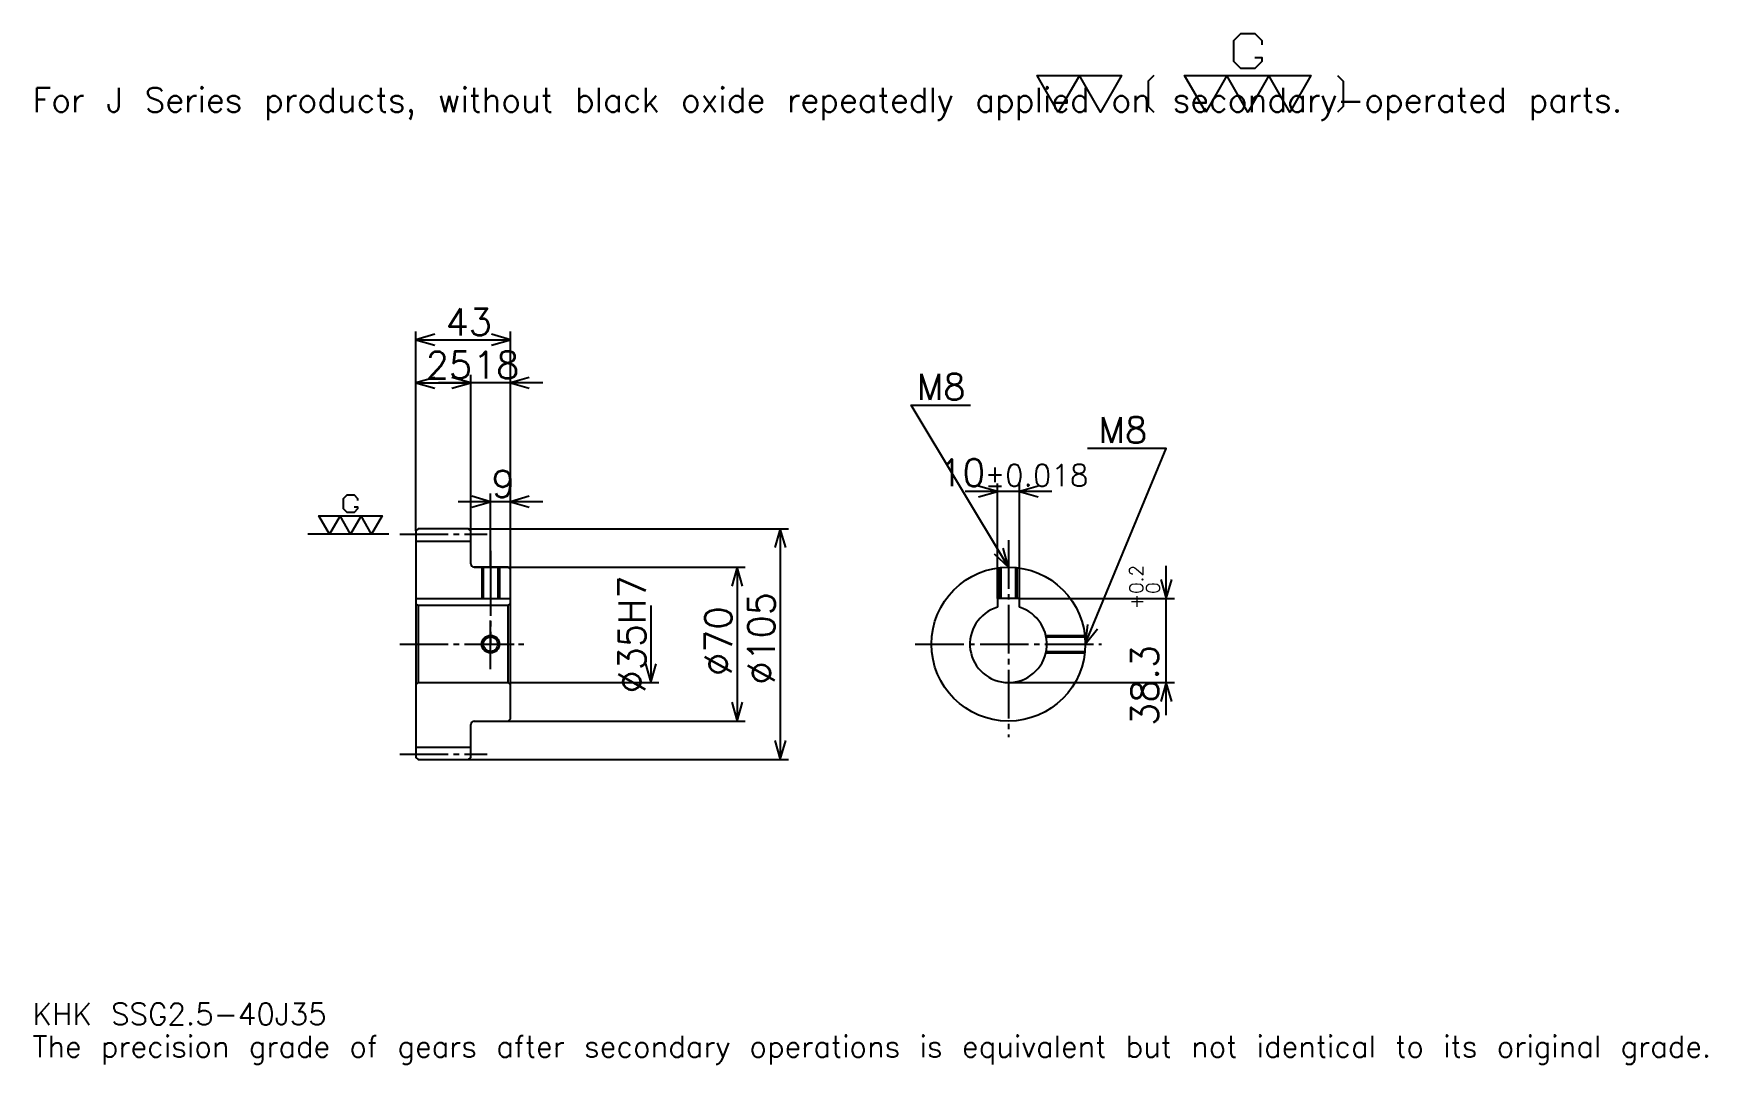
# Model space of a CAD drawing. Extents: x 25 to 787, y 9 to 478.
import ezdxf

# ---------------------------------------------------------------- set-up
doc = ezdxf.new("R2010")
doc.units = 0
doc.linetypes.add('DASHDOT', pattern=[29.478262, 22.108696, -2.456522, 2.456522, -2.456522])
doc.layers.get('0').update_dxf_attribs({"linetype": 'CONTINUOUS'})
doc.layers.add('DASHDOT', color=6, linetype='DASHDOT')
doc.styles.add('KANJI', font='TXT', dxfattribs={"bigfont": 'BIGFONT'})

msp = doc.modelspace()

# ---------------------------------------------------------------- linework, layer by layer
at = {"color": 5}
for p, q in [((198.978271, 252.706512), (198.978271, 342.369568)), ((198.978271, 338.684784), (241.978271, 338.684784)), ((241.978271, 252.706512), (241.978271, 342.369568)), ((223.978271, 252.706512), (223.978271, 322.717377)), ((198.978271, 319.032593), (223.978271, 319.032593)), ((256.717407, 319.032593), (209.239136, 319.032593)), ((232.978271, 252.706512), (232.978271, 268.673889)), ((488.326111, 269.597809), (448.847839, 269.597809)), ((463.586975, 221.006516), (463.586975, 273.282593)), ((473.586975, 221.006516), (473.586975, 273.282593)), ((256.717407, 264.989136), (218.239136, 264.989136)), ((198.978271, 251.706512), (198.978271, 252.706512)), ((222.978271, 252.706512), (241.978271, 252.706512)), ((223.978271, 251.706512), (223.978271, 252.706512)), ((232.978271, 235.206512), (232.978271, 252.706512)), ((232.978271, 235.206512), (232.978271, 252.706512)), ((241.978271, 252.706512), (368.489136, 252.706512)), ((241.978271, 234.206512), (241.978271, 252.706512)), ((364.804352, 252.706512), (364.804352, 147.706512)), ((225.478271, 235.206512), (241.978271, 235.206512)), ((241.978271, 235.206512), (348.836975, 235.206512)), ((345.152191, 235.206512), (345.152191, 165.206512)), ((540.434814, 167.967377), (540.434814, 235.745636)), ((473.586975, 221.006516), (544.119629, 221.006516)), ((305.847839, 217.706512), (305.847839, 182.706512)), ((241.978271, 182.706512), (309.532623, 182.706512)), ((468.586975, 182.706512), (544.119629, 182.706512)), ((225.478271, 165.206512), (241.978271, 165.206512)), ((241.978271, 165.206512), (348.836975, 165.206512)), ((222.978271, 147.706512), (241.978271, 147.706512)), ((241.978271, 147.706512), (368.489136, 147.706512))]:
    msp.add_line(p, q, dxfattribs=at)
at = {"color": 7}
msp.add_line((186.695663, 250.206512), (149.847839, 250.206512), dxfattribs=at)
at = {"color": 4}
for p, q in [((198.978271, 247.081512), (223.978271, 247.081512)), ((198.978271, 221.006516), (241.978271, 221.006516)), ((199.978271, 217.706512), (199.978271, 182.706512)), ((240.978271, 217.706512), (241.978271, 218.706512)), ((240.978271, 182.706512), (241.978271, 181.706512)), ((198.978271, 153.331512), (223.978271, 153.331512))]:
    msp.add_line(p, q, dxfattribs=at)
at = {"color": 7}
for points in [[(580.721741, 467.083038), (583.915222, 467.083038), (583.915222, 465.166962), (580.721741, 461.97348), (574.334778, 461.97348), (571.141296, 465.166962), (571.141296, 474.747406), (574.334778, 477.940887), (580.721741, 477.940887), (583.915222, 474.747406), (583.915222, 472.831299)], [(491.304352, 442.17392), (481.723907, 458.779999), (520.045654, 458.779999), (510.46521, 442.17392), (500.884796, 458.779999), (491.304352, 442.17392)], [(534.735657, 458.779999), (532.180847, 456.22522), (532.180847, 444.728699), (534.735657, 442.17392)], [(558.367371, 442.17392), (548.786987, 458.779999), (606.269592, 458.779999), (596.689148, 442.17392), (587.108704, 458.779999), (577.528259, 442.17392), (567.947815, 458.779999), (558.367371, 442.17392)], [(618.404785, 458.779999), (620.959595, 456.22522), (620.959595, 444.728699), (618.404785, 442.17392)], [(170.851105, 262.661072), (172.447845, 262.661072), (172.447845, 261.703033), (170.851105, 260.106293), (167.657623, 260.106293), (166.060883, 261.703033), (166.060883, 266.493256), (167.657623, 268.089996), (170.851105, 268.089996), (172.447845, 266.493256), (172.447845, 265.535217)], [(159.67392, 250.206512), (154.883698, 258.509552), (183.625015, 258.509552), (178.834793, 250.206512), (174.044571, 258.509552), (169.254364, 250.206512), (164.464142, 258.509552), (159.67392, 250.206512)]]:
    msp.add_lwpolyline(points, dxfattribs=at)
at = {"color": 5}
for points in [[(207.576096, 341.141296), (198.978271, 338.684784), (207.576096, 336.228271)], [(233.380447, 336.228271), (241.978271, 338.684784), (233.380447, 341.141296)], [(207.576096, 321.489136), (198.978271, 319.032593), (207.576096, 316.57608)], [(215.380447, 316.57608), (223.978271, 319.032593), (215.380447, 321.489136)], [(215.380447, 316.57608), (223.978271, 319.032593), (215.380447, 321.489136)], [(250.576096, 321.489136), (241.978271, 319.032593), (250.576096, 316.57608)], [(468.586975, 235.206512), (424.369568, 308.902161), (451.391296, 308.902161)], [(503.586975, 200.206512), (540.434814, 289.25), (504.56955, 289.25)], [(224.380447, 262.532593), (232.978271, 264.989136), (224.380447, 267.445648)], [(250.576096, 267.445648), (241.978271, 264.989136), (250.576096, 262.532593)], [(454.989136, 267.141296), (463.586975, 269.597809), (454.989136, 272.054321)], [(482.184814, 272.054321), (473.586975, 269.597809), (482.184814, 267.141296)], [(367.260864, 244.108688), (364.804352, 252.706512), (362.347839, 244.108688)], [(462.056976, 241.315216), (468.586975, 235.206512), (466.269867, 243.842957)], [(347.608704, 226.608688), (345.152191, 235.206512), (342.695679, 226.608688)], [(537.978271, 229.60434), (540.434814, 221.006516), (542.891357, 229.60434)], [(504.604706, 209.090286), (503.586975, 200.206512), (509.144379, 207.21167)], [(303.391327, 191.304337), (305.847839, 182.706512), (308.304352, 191.304337)], [(542.891357, 174.108688), (540.434814, 182.706512), (537.978271, 174.108688)], [(342.695679, 173.804337), (345.152191, 165.206512), (347.608704, 173.804337)], [(362.347839, 156.304337), (364.804352, 147.706512), (367.260864, 156.304337)]]:
    msp.add_lwpolyline(points, dxfattribs=at)
at = {"color": 4}
for points in [[(223.978271, 236.706512), (223.978271, 251.706512), (222.978271, 252.706512), (199.978271, 252.706512), (198.978271, 251.706512), (198.978271, 181.706512)], [(225.478271, 165.206512), (240.978271, 165.206512), (241.978271, 166.206512), (241.978271, 234.206512), (240.978271, 235.206512), (225.478271, 235.206512)], [(228.978271, 235.206512), (228.978271, 221.006516)], [(229.653275, 235.206512), (229.653275, 221.006516)], [(236.303268, 235.206512), (236.303268, 221.006516)], [(236.978271, 235.206512), (236.978271, 221.006516)], [(464.586975, 221.006516), (464.586975, 234.977188)], [(465.261963, 221.006516), (465.261963, 235.048218)], [(471.911987, 221.006516), (471.911987, 235.048218)], [(472.586975, 221.006516), (472.586975, 234.977188)], [(473.586975, 216.97702), (473.586975, 221.006516), (463.586975, 221.006516), (463.586975, 216.97702)], [(198.978271, 181.706512), (199.978271, 182.706512), (240.978271, 182.706512), (240.978271, 217.706512), (199.978271, 217.706512), (198.978271, 218.706512)], [(485.623688, 204.206512), (503.357666, 204.206512)], [(485.768188, 203.531509), (503.42868, 203.531509)], [(485.623688, 196.206512), (503.357666, 196.206512)], [(485.768188, 196.881516), (503.42868, 196.881516)], [(198.978271, 181.706512), (198.978271, 148.706512), (199.978271, 147.706512), (222.978271, 147.706512), (223.978271, 148.706512), (223.978271, 163.706512)]]:
    msp.add_lwpolyline(points, dxfattribs=at)
for centre, radius in [((468.586975, 200.206512), 35), ((232.978271, 200.206512), 3.325)]:
    msp.add_circle(centre, radius, dxfattribs=at)
at = {"color": 7}
msp.add_circle((232.978271, 200.206512), 4, dxfattribs=at)
at = {"color": 4}
for centre, radius, start, end in [((225.478271, 236.706512), 1.5, 180, 270), ((468.586975, 200.206512), 17.5, 106.601549926, 73.398450074), ((225.478271, 163.706512), 1.5, 90, 180)]:
    msp.add_arc(centre, radius, start, end, dxfattribs=at)
at = {"layer": 'DASHDOT', "color": 7}
for p, q in [((191.608704, 250.206512), (231.347839, 250.206512)), ((468.586975, 247.48912), (468.586975, 157.836945)), ((232.978271, 235.206512), (232.978271, 200.206512)), ((191.608704, 200.206512), (249.347839, 200.206512)), ((426.217407, 200.206512), (510.956543, 200.206512)), ((191.608704, 150.206512), (231.347839, 150.206512))]:
    msp.add_line(p, q, dxfattribs=at)
for points in [[(232.978271, 242.57608), (232.978271, 213.636948)], [(232.978271, 188.836945), (232.978271, 211.57608)], [(221.608704, 200.206512), (244.347839, 200.206512)]]:
    msp.add_lwpolyline(points, dxfattribs=at)

# ---------------------------------------------------------------- texts
at = {"color": 7, "style": 'KANJI'}
for s, height, p in [('For J Series products, without black oxide repeatedly applied on secondary-operated parts.', 11.054348, (24.565218, 442.17392)), ('43', 12.282609, (212.494568, 340.649994)), ('25', 12.282609, (203.494583, 320.997803)), ('18', 12.282609, (224.994568, 320.997803)), ('M8', 11.791305, (426.826111, 311.358704)), ('M8', 11.791305, (509.482605, 291.706512)), ('10', 12.282609, (437.091919, 272.054321)), ('%%p0.018', 9.826087, (457.848022, 272.054321)), ('9', 12.282609, (233.48642, 266.954346)), ('KHK SSG2.5-40J35', 9.826087, (24.565218, 27.02174)), ('The precision grade of gears after secondary operations is equivalent but not identical to its original grade.', 9.826087, (24.565218, 12.282609))]:
    msp.add_text(s, height=height, dxfattribs=at).set_placement(p)
for s, height, p in [('%%c35H7', 12.282609, (303.391327, 177.790756)), ('0.2', 6.141304, (529.871765, 223.046646)), ('%%c105', 12.282609, (362.347839, 181.782593)), ('+', 6.141304, (529.871765, 216.168381)), ('0', 6.141304, (537.487, 223.046646)), ('%%c70', 12.282609, (342.695679, 185.774445)), ('38.3', 12.282609, (536.75, 163.004395))]:
    msp.add_text(s, height=height, rotation=90, dxfattribs=at).set_placement(p)

doc.saveas('drawing.dxf')
